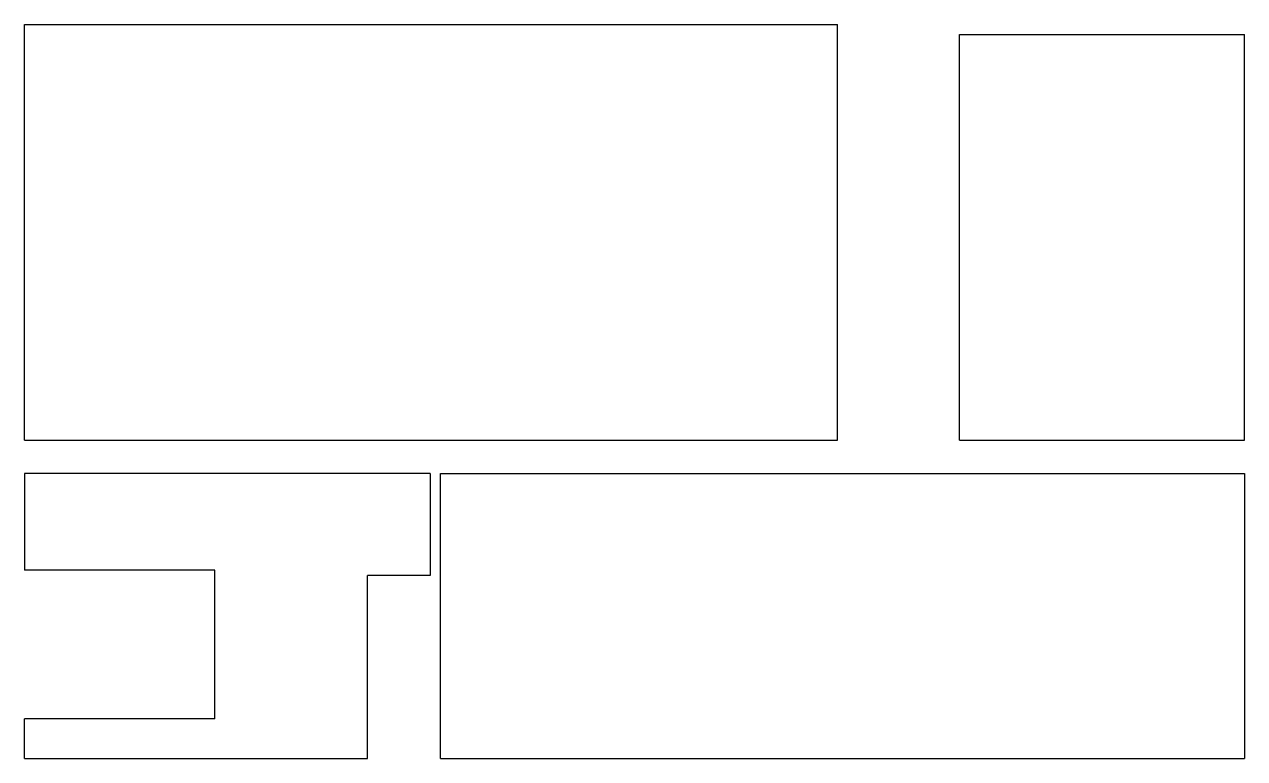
# Model space of a CAD drawing. Header units: millimetres. Extents: x 210 to 330, y 36 to 108.
import ezdxf

# ---------------------------------------------------------------- set-up
doc = ezdxf.new("R2010")
doc.units = ezdxf.units.MM
doc.header["$MEASUREMENT"] = 0
doc.layers.get('0').update_dxf_attribs({"linetype": 'CONTINUOUS'})

msp = doc.modelspace()

# ---------------------------------------------------------------- linework, layer by layer
for p, q in [((209.67, 108.47), (289.54, 108.47)), ((209.67, 67.61), (209.67, 108.47)), ((209.67, 108.47), (209.67, 108.47)), ((289.54, 67.61), (289.54, 108.47)), ((289.54, 108.47), (289.54, 108.47)), ((301.55, 67.61), (301.55, 107.47)), ((301.55, 107.47), (329.55, 107.47)), ((301.55, 107.47), (301.55, 107.47)), ((329.55, 67.61), (329.55, 107.47)), ((329.55, 107.47), (329.55, 107.47)), ((209.67, 67.61), (289.54, 67.61)), ((209.67, 67.61), (209.67, 67.61)), ((289.54, 67.61), (289.54, 67.61)), ((301.55, 67.61), (329.55, 67.61)), ((301.55, 67.61), (301.55, 67.61)), ((329.55, 67.61), (329.55, 67.61)), ((249.53, 64.33), (209.67, 64.33)), ((209.67, 64.33), (209.67, 54.83)), ((209.67, 64.33), (209.67, 64.33)), ((249.53, 64.33), (249.53, 64.33)), ((249.53, 64.33), (249.53, 54.33)), ((250.55, 36.33), (250.55, 64.33)), ((250.55, 64.33), (329.55, 64.33)), ((250.55, 64.33), (250.55, 64.33)), ((329.55, 64.33), (329.55, 36.33)), ((329.55, 64.33), (329.55, 64.33)), ((228.38, 54.83), (209.67, 54.83)), ((209.67, 54.83), (209.67, 54.83)), ((228.38, 40.23), (228.38, 54.83)), ((228.38, 54.83), (228.38, 54.83)), ((243.38, 36.33), (243.38, 54.33)), ((249.53, 54.33), (243.38, 54.33)), ((243.38, 54.33), (243.38, 54.33)), ((249.53, 54.33), (249.53, 54.33)), ((228.38, 40.23), (209.67, 40.23)), ((209.67, 36.33), (209.67, 40.23)), ((209.67, 40.23), (209.67, 40.23)), ((228.38, 40.23), (228.38, 40.23)), ((209.67, 36.33), (209.67, 36.33)), ((209.67, 36.33), (243.38, 36.33)), ((243.38, 36.33), (243.38, 36.33)), ((250.55, 36.33), (329.55, 36.33)), ((250.55, 36.33), (250.55, 36.33)), ((329.55, 36.33), (329.55, 36.33))]:
    msp.add_line(p, q)

doc.saveas('drawing.dxf')
